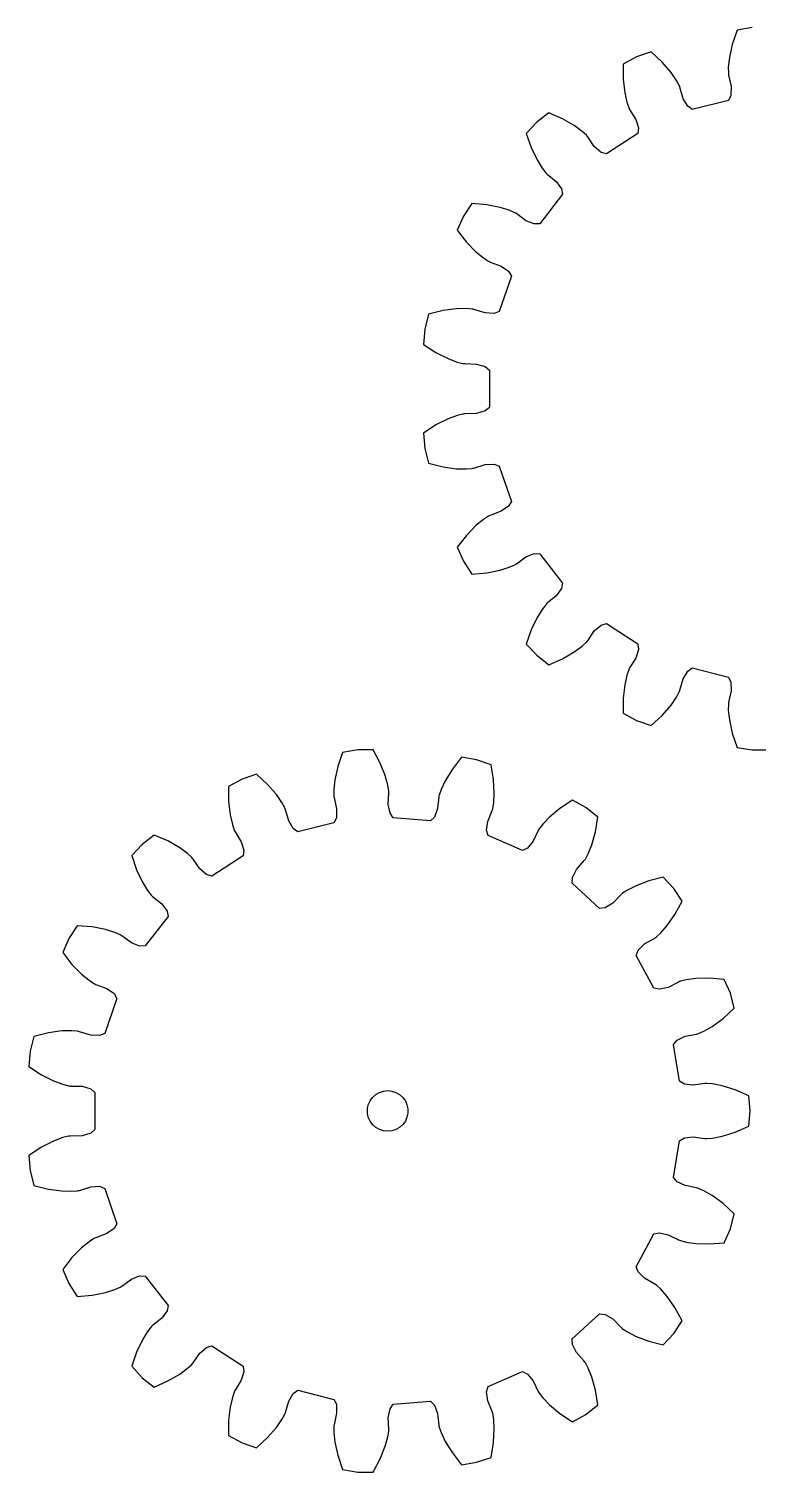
# Model space of a CAD drawing. Extents: x 0 to 170, y 0 to 213.
# Drawn here: x 0 to 53.7, y 0 to 106.5 of the extents above; entities that cross this region are included whole.
import ezdxf

# ---------------------------------------------------------------- set-up
doc = ezdxf.new("R2010")
doc.units = 0

msp = doc.modelspace()

# ---------------------------------------------------------------- linework, layer by layer
for p, q in [((53.36, 106.59), (52.25, 106.4)), ((52.25, 106.4), (51.89, 105.35)), ((44.83, 104.43), (43.83, 103.89)), ((45.9, 104.79), (44.83, 104.43)), ((46.71, 104.04), (45.9, 104.79)), ((51.67, 104.37), (51.59, 103.66)), ((51.89, 105.35), (51.67, 104.37)), ((43.83, 103.89), (43.84, 102.78)), ((47.37, 103.28), (46.71, 104.04)), ((51.59, 103.66), (51.6, 103.23)), ((43.84, 102.78), (43.95, 101.78)), ((47.77, 102.69), (47.37, 103.28)), ((47.98, 102.31), (47.77, 102.69)), ((48.01, 102.24), (47.98, 102.31)), ((48.03, 102.18), (48.01, 102.24)), ((48.01, 102.24), (48.01, 102.24)), ((48.01, 102.24), (48.01, 102.24)), ((51.6, 103.23), (51.6, 103.15)), ((51.6, 103.15), (51.61, 103.15)), ((51.61, 103.15), (51.61, 103.15)), ((51.61, 103.15), (51.61, 103.08)), ((51.61, 103.08), (51.8, 102.24)), ((51.8, 102.24), (51.78, 101.58)), ((43.95, 101.78), (44.11, 101.08)), ((48.27, 101.34), (48.03, 102.18)), ((48.6, 100.78), (48.27, 101.34)), ((51.6, 101.21), (48.93, 100.54)), ((51.78, 101.58), (51.6, 101.21)), ((38.35, 100.31), (37.46, 99.61)), ((39.37, 99.86), (38.35, 100.31)), ((44.11, 101.08), (44.25, 100.68)), ((44.25, 100.68), (44.28, 100.61)), ((44.28, 100.61), (44.29, 100.6)), ((44.29, 100.6), (44.29, 100.6)), ((44.29, 100.6), (44.31, 100.54)), ((44.31, 100.54), (44.77, 99.81)), ((48.93, 100.54), (48.6, 100.78)), ((37.46, 99.61), (36.69, 98.78)), ((40.23, 99.36), (39.37, 99.86)), ((40.81, 98.93), (40.23, 99.36)), ((44.77, 99.81), (44.96, 99.18)), ((44.96, 99.18), (44.91, 98.77)), ((36.69, 98.78), (37.06, 97.73)), ((41.13, 98.64), (40.81, 98.93)), ((41.18, 98.58), (41.13, 98.64)), ((41.18, 98.57), (41.18, 98.58)), ((41.22, 98.53), (41.18, 98.57)), ((41.18, 98.57), (41.18, 98.57)), ((41.71, 97.81), (41.22, 98.53)), ((44.91, 98.77), (42.61, 97.27)), ((37.06, 97.73), (37.49, 96.83)), ((42.21, 97.38), (41.71, 97.81)), ((42.61, 97.27), (42.21, 97.38)), ((37.49, 96.83), (37.86, 96.22)), ((37.86, 96.22), (38.13, 95.88)), ((38.13, 95.88), (38.18, 95.82)), ((38.18, 95.82), (38.19, 95.82)), ((38.19, 95.82), (38.19, 95.82)), ((38.19, 95.82), (38.23, 95.77)), ((38.23, 95.77), (38.9, 95.22)), ((38.9, 95.22), (39.29, 94.69)), ((39.37, 94.29), (37.68, 92.12)), ((39.29, 94.69), (39.37, 94.29)), ((32.05, 92.67), (31.6, 91.63)), ((32.67, 93.61), (32.05, 92.67)), ((33.78, 93.52), (32.67, 93.61)), ((34.76, 93.32), (33.78, 93.52)), ((35.44, 93.11), (34.76, 93.32)), ((35.84, 92.93), (35.44, 93.11)), ((35.9, 92.9), (35.84, 92.93)), ((35.91, 92.89), (35.9, 92.9)), ((35.96, 92.86), (35.91, 92.89)), ((35.91, 92.89), (35.91, 92.89)), ((36.66, 92.34), (35.96, 92.86)), ((31.6, 91.63), (32.28, 90.76)), ((37.27, 92.1), (36.66, 92.34)), ((37.68, 92.12), (37.27, 92.1)), ((32.28, 90.76), (32.98, 90.04)), ((32.98, 90.04), (33.54, 89.59)), ((33.54, 89.59), (33.9, 89.35)), ((33.9, 89.35), (33.97, 89.32)), ((33.97, 89.32), (33.97, 89.32)), ((33.97, 89.32), (33.97, 89.31)), ((33.97, 89.31), (34.03, 89.29)), ((34.03, 89.29), (34.84, 88.98)), ((34.84, 88.98), (35.38, 88.61)), ((35.38, 88.61), (35.59, 88.25)), ((35.59, 88.25), (34.7, 85.65)), ((29.47, 85.44), (29.2, 84.34)), ((30.55, 85.71), (29.47, 85.44)), ((31.54, 85.84), (30.55, 85.71)), ((32.26, 85.86), (31.54, 85.84)), ((32.69, 85.82), (32.26, 85.86)), ((32.76, 85.81), (32.69, 85.82)), ((32.77, 85.81), (32.76, 85.81)), ((32.83, 85.79), (32.77, 85.81)), ((32.77, 85.81), (32.77, 85.81)), ((33.66, 85.53), (32.83, 85.79)), ((34.31, 85.5), (33.66, 85.53)), ((34.7, 85.65), (34.31, 85.5)), ((29.2, 84.34), (29.1, 83.21)), ((29.1, 83.21), (30.03, 82.61)), ((30.03, 82.61), (30.93, 82.16)), ((30.93, 82.16), (31.6, 81.91)), ((31.6, 81.91), (32.02, 81.81)), ((32.02, 81.81), (32.09, 81.8)), ((32.09, 81.8), (32.1, 81.8)), ((32.1, 81.8), (32.1, 81.79)), ((32.1, 81.79), (32.16, 81.79)), ((32.16, 81.79), (33.03, 81.76)), ((33.03, 81.76), (33.66, 81.58)), ((33.66, 81.58), (33.97, 81.32)), ((33.97, 81.32), (33.97, 78.56)), ((31.6, 77.97), (30.93, 77.72)), ((32.02, 78.07), (31.6, 77.97)), ((32.09, 78.08), (32.02, 78.07)), ((32.1, 78.08), (32.09, 78.08)), ((32.16, 78.09), (32.1, 78.09)), ((32.1, 78.09), (32.1, 78.08)), ((33.03, 78.12), (32.16, 78.09)), ((33.66, 78.3), (33.03, 78.12)), ((33.97, 78.56), (33.66, 78.3)), ((30.03, 77.27), (29.1, 76.67)), ((30.93, 77.72), (30.03, 77.27)), ((29.1, 76.67), (29.2, 75.54)), ((29.2, 75.54), (29.47, 74.44)), ((29.47, 74.44), (30.55, 74.17)), ((30.55, 74.17), (31.54, 74.04)), ((31.54, 74.04), (32.26, 74.02)), ((32.26, 74.02), (32.69, 74.06)), ((32.69, 74.06), (32.76, 74.07)), ((32.76, 74.07), (32.77, 74.07)), ((32.77, 74.07), (32.83, 74.09)), ((32.77, 74.07), (32.77, 74.07)), ((32.83, 74.09), (33.66, 74.35)), ((33.66, 74.35), (34.31, 74.38)), ((34.31, 74.38), (34.7, 74.23)), ((34.7, 74.23), (35.59, 71.63)), ((35.59, 71.63), (35.38, 71.27)), ((33.54, 70.29), (32.98, 69.84)), ((33.9, 70.53), (33.54, 70.29)), ((33.97, 70.56), (33.9, 70.53)), ((34.03, 70.59), (33.97, 70.57)), ((33.97, 70.57), (33.97, 70.56)), ((33.97, 70.56), (33.97, 70.56)), ((34.84, 70.9), (34.03, 70.59)), ((35.38, 71.27), (34.84, 70.9)), ((32.98, 69.84), (32.28, 69.12)), ((32.28, 69.12), (31.6, 68.25)), ((31.6, 68.25), (32.05, 67.21)), ((32.05, 67.21), (32.67, 66.27)), ((35.96, 67.02), (36.66, 67.54)), ((36.66, 67.54), (37.27, 67.78)), ((37.27, 67.78), (37.68, 67.76)), ((37.68, 67.76), (39.37, 65.59)), ((32.67, 66.27), (33.78, 66.36)), ((33.78, 66.36), (34.76, 66.56)), ((34.76, 66.56), (35.44, 66.77)), ((35.44, 66.77), (35.84, 66.95)), ((35.84, 66.95), (35.9, 66.98)), ((35.9, 66.98), (35.91, 66.99)), ((35.91, 66.99), (35.96, 67.02)), ((35.91, 66.99), (35.91, 66.99)), ((39.29, 65.19), (38.9, 64.66)), ((39.37, 65.59), (39.29, 65.19)), ((38.13, 64), (37.86, 63.66)), ((38.18, 64.06), (38.13, 64)), ((38.19, 64.06), (38.18, 64.06)), ((38.23, 64.11), (38.19, 64.06)), ((38.19, 64.06), (38.19, 64.06)), ((38.9, 64.66), (38.23, 64.11)), ((37.49, 63.05), (37.06, 62.15)), ((37.86, 63.66), (37.49, 63.05)), ((37.06, 62.15), (36.69, 61.1)), ((41.22, 61.35), (41.71, 62.07)), ((41.71, 62.07), (42.21, 62.5)), ((42.21, 62.5), (42.61, 62.61)), ((42.61, 62.61), (44.91, 61.11)), ((36.69, 61.1), (37.46, 60.27)), ((40.23, 60.52), (40.81, 60.95)), ((40.81, 60.95), (41.13, 61.24)), ((41.13, 61.24), (41.18, 61.3)), ((41.18, 61.31), (41.22, 61.35)), ((41.18, 61.3), (41.18, 61.31)), ((41.18, 61.31), (41.18, 61.31)), ((44.91, 61.11), (44.96, 60.7)), ((37.46, 60.27), (38.35, 59.57)), ((38.35, 59.57), (39.37, 60.02)), ((39.37, 60.02), (40.23, 60.52)), ((44.77, 60.07), (44.31, 59.34)), ((44.96, 60.7), (44.77, 60.07)), ((44.11, 58.8), (43.95, 58.1)), ((44.25, 59.2), (44.11, 58.8)), ((44.28, 59.27), (44.25, 59.2)), ((44.29, 59.28), (44.28, 59.27)), ((44.31, 59.34), (44.29, 59.28)), ((44.29, 59.28), (44.29, 59.28)), ((48.27, 58.54), (48.6, 59.1)), ((48.6, 59.1), (48.93, 59.34)), ((48.93, 59.34), (51.6, 58.67)), ((51.6, 58.67), (51.78, 58.3)), ((43.95, 58.1), (43.84, 57.1)), ((47.77, 57.19), (47.98, 57.57)), ((47.98, 57.57), (48.01, 57.64)), ((48.01, 57.64), (48.03, 57.7)), ((48.01, 57.64), (48.01, 57.64)), ((48.01, 57.64), (48.01, 57.64)), ((48.03, 57.7), (48.27, 58.54)), ((51.8, 57.64), (51.61, 56.8)), ((51.78, 58.3), (51.8, 57.64)), ((43.84, 57.1), (43.83, 55.99)), ((46.71, 55.84), (47.37, 56.6)), ((47.37, 56.6), (47.77, 57.19)), ((51.6, 56.65), (51.59, 56.22)), ((51.61, 56.73), (51.6, 56.73)), ((51.6, 56.73), (51.6, 56.65)), ((51.61, 56.8), (51.61, 56.73)), ((51.61, 56.73), (51.61, 56.73)), ((43.83, 55.99), (44.83, 55.45)), ((44.83, 55.45), (45.9, 55.09)), ((45.9, 55.09), (46.71, 55.84)), ((51.59, 56.22), (51.67, 55.51)), ((51.67, 55.51), (51.89, 54.53)), ((51.89, 54.53), (52.25, 53.48)), ((24.26, 53.29), (23.14, 53.11)), ((25.39, 53.29), (24.26, 53.29)), ((25.91, 52.32), (25.39, 53.29)), ((52.25, 53.48), (53.36, 53.29)), ((53.36, 53.29), (54.49, 53.29)), ((23.14, 53.11), (22.79, 52.06)), ((26.29, 51.39), (25.91, 52.32)), ((31.91, 52.75), (31.24, 51.88)), ((33.03, 52.57), (31.91, 52.75)), ((34.1, 52.2), (33.03, 52.57)), ((34.28, 51.11), (34.1, 52.2)), ((15.73, 51.13), (14.73, 50.59)), ((16.8, 51.5), (15.73, 51.13)), ((17.61, 50.75), (16.8, 51.5)), ((22.79, 52.06), (22.57, 51.08)), ((26.48, 50.7), (26.29, 51.39)), ((31.24, 51.88), (30.71, 51.02)), ((14.73, 50.59), (14.73, 49.49)), ((18.27, 49.99), (17.61, 50.75)), ((22.57, 51.08), (22.49, 50.37)), ((22.49, 50.37), (22.49, 49.94)), ((26.55, 50.27), (26.48, 50.7)), ((26.51, 49.26), (26.56, 50.13)), ((26.56, 50.2), (26.55, 50.27)), ((26.56, 50.19), (26.56, 50.2)), ((26.56, 50.13), (26.56, 50.19)), ((26.56, 50.19), (26.56, 50.19)), ((30.41, 50.37), (30.27, 49.96)), ((30.71, 51.02), (30.41, 50.37)), ((34.33, 50.1), (34.28, 51.11)), ((34.29, 49.39), (34.33, 50.1)), ((14.73, 49.49), (14.85, 48.49)), ((18.67, 49.4), (18.27, 49.99)), ((18.88, 49.02), (18.67, 49.4)), ((18.91, 48.95), (18.88, 49.02)), ((22.49, 49.94), (22.5, 49.86)), ((22.5, 49.86), (22.5, 49.85)), ((22.5, 49.85), (22.5, 49.85)), ((22.5, 49.85), (22.51, 49.79)), ((22.51, 49.79), (22.7, 48.94)), ((26.64, 48.62), (26.51, 49.26)), ((30.24, 49.82), (30.15, 48.96)), ((30.25, 49.88), (30.24, 49.82)), ((30.27, 49.96), (30.25, 49.89)), ((30.25, 49.89), (30.25, 49.88)), ((30.25, 49.88), (30.25, 49.88)), ((34.22, 48.96), (34.29, 49.39)), ((40.1, 49.57), (39.17, 48.96)), ((41.09, 49.03), (40.1, 49.57)), ((41.98, 48.34), (41.09, 49.03)), ((14.85, 48.49), (15.01, 47.79)), ((18.91, 48.94), (18.91, 48.95)), ((18.93, 48.88), (18.91, 48.94)), ((18.91, 48.94), (18.91, 48.94)), ((19.17, 48.05), (18.93, 48.88)), ((19.5, 47.48), (19.17, 48.05)), ((22.68, 48.29), (22.5, 47.92)), ((22.7, 48.94), (22.68, 48.29)), ((26.88, 48.28), (26.64, 48.62)), ((29.62, 48.05), (26.88, 48.28)), ((29.91, 48.34), (29.62, 48.05)), ((30.15, 48.96), (29.91, 48.34)), ((33.76, 47.37), (33.85, 48.02)), ((33.85, 48.02), (34.18, 48.82)), ((34.18, 48.82), (34.2, 48.88)), ((34.19, 48.88), (34.2, 48.89)), ((34.2, 48.88), (34.19, 48.88)), ((34.2, 48.89), (34.22, 48.96)), ((38.4, 48.32), (37.9, 47.81)), ((39.17, 48.96), (38.4, 48.32)), ((41.8, 47.24), (41.98, 48.34)), ((9.25, 47.01), (8.36, 46.32)), ((10.26, 46.57), (9.25, 47.01)), ((15.01, 47.79), (15.15, 47.38)), ((15.15, 47.38), (15.18, 47.31)), ((15.18, 47.31), (15.18, 47.31)), ((15.18, 47.31), (15.18, 47.31)), ((15.18, 47.31), (15.21, 47.25)), ((15.21, 47.25), (15.67, 46.51)), ((19.83, 47.24), (19.5, 47.48)), ((22.5, 47.92), (19.83, 47.24)), ((33.88, 46.98), (33.76, 47.37)), ((36.4, 45.87), (33.88, 46.98)), ((37.56, 47.34), (37.19, 46.56)), ((37.59, 47.39), (37.56, 47.34)), ((37.6, 47.4), (37.59, 47.39)), ((37.59, 47.39), (37.59, 47.39)), ((37.64, 47.46), (37.6, 47.4)), ((37.9, 47.81), (37.64, 47.46)), ((41.52, 46.28), (41.8, 47.24)), ((8.36, 46.32), (7.59, 45.49)), ((11.13, 46.06), (10.26, 46.57)), ((11.71, 45.64), (11.13, 46.06)), ((15.67, 46.51), (15.86, 45.89)), ((15.86, 45.89), (15.81, 45.48)), ((36.77, 46.05), (36.4, 45.87)), ((37.19, 46.56), (36.77, 46.05)), ((41.25, 45.62), (41.52, 46.28)), ((7.59, 45.49), (7.95, 44.44)), ((12.02, 45.34), (11.71, 45.64)), ((12.07, 45.29), (12.02, 45.34)), ((12.08, 45.28), (12.07, 45.29)), ((12.12, 45.23), (12.08, 45.28)), ((12.08, 45.28), (12.08, 45.28)), ((12.61, 44.52), (12.12, 45.23)), ((15.81, 45.48), (13.5, 43.97)), ((40.39, 44.47), (40.96, 45.12)), ((40.96, 45.12), (41, 45.17)), ((41, 45.17), (41.05, 45.24)), ((41, 45.17), (41, 45.17)), ((41, 45.17), (41, 45.17)), ((41.05, 45.24), (41.25, 45.62)), ((7.95, 44.44), (8.38, 43.53)), ((13.11, 44.09), (12.61, 44.52)), ((13.5, 43.97), (13.11, 44.09)), ((40.08, 43.47), (40.1, 43.88)), ((40.1, 43.88), (40.39, 44.47)), ((46.8, 43.9), (45.73, 43.63)), ((47.57, 43.07), (46.8, 43.9)), ((8.38, 43.53), (8.76, 42.92)), ((8.76, 42.92), (9.03, 42.58)), ((42.1, 41.6), (40.08, 43.47)), ((43.68, 42.62), (43.07, 41.99)), ((43.73, 42.66), (43.68, 42.62)), ((43.79, 42.71), (43.73, 42.66)), ((43.73, 42.66), (43.73, 42.66)), ((43.73, 42.66), (43.73, 42.66)), ((44.15, 42.95), (43.79, 42.71)), ((44.79, 43.27), (44.15, 42.95)), ((45.73, 43.63), (44.79, 43.27)), ((48.19, 42.12), (47.57, 43.07)), ((9.03, 42.58), (9.08, 42.53)), ((9.08, 42.53), (9.09, 42.53)), ((9.09, 42.53), (9.09, 42.52)), ((9.09, 42.52), (9.13, 42.48)), ((9.13, 42.48), (9.8, 41.93)), ((9.8, 41.93), (10.19, 41.4)), ((42.51, 41.65), (42.1, 41.6)), ((43.07, 41.99), (42.51, 41.65)), ((47.66, 41.15), (48.19, 42.12)), ((10.27, 41), (8.58, 38.83)), ((10.19, 41.4), (10.27, 41)), ((47.08, 40.33), (47.66, 41.15)), ((3.57, 40.32), (2.95, 39.37)), ((4.67, 40.23), (3.57, 40.32)), ((5.66, 40.03), (4.67, 40.23)), ((6.34, 39.81), (5.66, 40.03)), ((6.74, 39.64), (6.34, 39.81)), ((6.8, 39.6), (6.74, 39.64)), ((6.81, 39.6), (6.8, 39.6)), ((6.86, 39.57), (6.81, 39.6)), ((6.81, 39.6), (6.81, 39.6)), ((7.56, 39.05), (6.86, 39.57)), ((45.42, 38.98), (46.17, 39.41)), ((46.17, 39.41), (46.22, 39.45)), ((46.22, 39.45), (46.22, 39.45)), ((46.22, 39.45), (46.23, 39.45)), ((46.23, 39.45), (46.29, 39.5)), ((46.29, 39.5), (46.61, 39.79)), ((46.61, 39.79), (47.08, 40.33)), ((2.95, 39.37), (2.5, 38.34)), ((8.17, 38.81), (7.56, 39.05)), ((8.58, 38.83), (8.17, 38.81)), ((44.8, 38.13), (44.95, 38.52)), ((44.95, 38.52), (45.42, 38.98)), ((2.5, 38.34), (3.18, 37.46)), ((3.18, 37.46), (3.88, 36.75)), ((46.11, 35.71), (44.8, 38.13)), ((3.88, 36.75), (4.44, 36.29)), ((4.44, 36.29), (4.8, 36.06)), ((48.07, 36.22), (48, 36.19)), ((48.49, 36.32), (48.07, 36.22)), ((49.2, 36.42), (48.49, 36.32)), ((50.2, 36.45), (49.2, 36.42)), ((51.3, 36.36), (50.2, 36.45)), ((51.76, 35.33), (51.3, 36.36)), ((4.8, 36.06), (4.87, 36.02)), ((4.87, 36.02), (4.87, 36.02)), ((4.87, 36.02), (4.87, 36.02)), ((4.87, 36.02), (4.93, 35.99)), ((4.93, 35.99), (5.74, 35.69)), ((5.74, 35.69), (6.28, 35.31)), ((6.28, 35.31), (6.49, 34.96)), ((46.52, 35.63), (46.11, 35.71)), ((47.16, 35.77), (46.52, 35.63)), ((47.93, 36.16), (47.16, 35.77)), ((47.99, 36.19), (47.93, 36.16)), ((48, 36.19), (47.99, 36.18)), ((47.99, 36.18), (47.99, 36.19)), ((52.03, 34.23), (51.76, 35.33)), ((6.49, 34.96), (5.6, 32.36)), ((51.22, 33.48), (52.03, 34.23)), ((50.41, 32.89), (51.22, 33.48)), ((0.37, 32.14), (0.09, 31.05)), ((1.45, 32.41), (0.37, 32.14)), ((2.44, 32.55), (1.45, 32.41)), ((3.16, 32.57), (2.44, 32.55)), ((3.59, 32.53), (3.16, 32.57)), ((3.66, 32.51), (3.59, 32.53)), ((3.67, 32.51), (3.66, 32.51)), ((3.73, 32.5), (3.67, 32.51)), ((3.67, 32.51), (3.67, 32.51)), ((4.56, 32.24), (3.73, 32.5)), ((5.21, 32.21), (4.56, 32.24)), ((5.6, 32.36), (5.21, 32.21)), ((47.81, 31.87), (48.4, 32.16)), ((48.4, 32.16), (49.25, 32.32)), ((49.25, 32.32), (49.31, 32.34)), ((49.31, 32.34), (49.31, 32.34)), ((49.31, 32.34), (49.32, 32.34)), ((49.32, 32.34), (49.39, 32.36)), ((49.39, 32.36), (49.79, 32.54)), ((49.79, 32.54), (50.41, 32.89)), ((0.09, 31.05), (0, 29.92)), ((47.54, 31.56), (47.81, 31.87)), ((47.99, 28.84), (47.54, 31.56)), ((0, 29.92), (0.93, 29.32)), ((0.93, 29.32), (1.82, 28.87)), ((1.82, 28.87), (2.5, 28.62)), ((48.35, 28.63), (47.99, 28.84)), ((2.5, 28.62), (2.92, 28.51)), ((2.92, 28.51), (2.99, 28.5)), ((2.99, 28.5), (3, 28.5)), ((3, 28.5), (3, 28.5)), ((3, 28.5), (3.06, 28.49)), ((3.06, 28.49), (3.93, 28.47)), ((3.93, 28.47), (4.56, 28.29)), ((4.56, 28.29), (4.87, 28.02)), ((4.87, 28.02), (4.87, 25.27)), ((25.35, 27.65), (25.59, 27.86)), ((25.59, 27.86), (25.86, 28.02)), ((25.86, 28.02), (26.15, 28.11)), ((26.15, 28.11), (26.47, 28.15)), ((26.47, 28.15), (26.78, 28.11)), ((26.78, 28.11), (27.08, 28.02)), ((27.08, 28.02), (27.35, 27.86)), ((27.35, 27.86), (27.58, 27.65)), ((49, 28.56), (48.35, 28.63)), ((49.86, 28.68), (49, 28.56)), ((49.92, 28.68), (49.86, 28.68)), ((49.93, 28.68), (49.92, 28.68)), ((49.92, 28.68), (49.92, 28.68)), ((50, 28.68), (49.93, 28.68)), ((50.43, 28.65), (50, 28.68)), ((51.14, 28.51), (50.43, 28.65)), ((52.1, 28.22), (51.14, 28.51)), ((53.11, 27.77), (52.1, 28.22)), ((53.2, 26.65), (53.11, 27.77)), ((24.97, 26.8), (25.04, 27.11)), ((24.97, 26.49), (24.97, 26.8)), ((25.04, 27.11), (25.17, 27.4)), ((25.17, 27.4), (25.35, 27.65)), ((27.58, 27.65), (27.77, 27.4)), ((27.77, 27.4), (27.89, 27.11)), ((27.89, 27.11), (27.96, 26.8)), ((27.96, 26.8), (27.96, 26.49)), ((53.11, 25.52), (53.2, 26.65)), ((25.04, 26.18), (24.97, 26.49)), ((25.17, 25.9), (25.04, 26.18)), ((25.35, 25.64), (25.17, 25.9)), ((25.59, 25.43), (25.35, 25.64)), ((27.58, 25.64), (27.35, 25.43)), ((27.77, 25.9), (27.58, 25.64)), ((27.89, 26.18), (27.77, 25.9)), ((27.96, 26.49), (27.89, 26.18)), ((2.5, 24.68), (1.82, 24.43)), ((2.92, 24.78), (2.5, 24.68)), ((2.99, 24.79), (2.92, 24.78)), ((3, 24.79), (2.99, 24.79)), ((3.06, 24.8), (3, 24.79)), ((3, 24.79), (3, 24.79)), ((3.93, 24.82), (3.06, 24.8)), ((4.56, 25), (3.93, 24.82)), ((4.87, 25.27), (4.56, 25)), ((25.86, 25.28), (25.59, 25.43)), ((26.15, 25.18), (25.86, 25.28)), ((26.47, 25.15), (26.15, 25.18)), ((26.78, 25.18), (26.47, 25.15)), ((27.08, 25.28), (26.78, 25.18)), ((27.35, 25.43), (27.08, 25.28)), ((47.99, 24.45), (48.35, 24.66)), ((48.35, 24.66), (49, 24.74)), ((49, 24.74), (49.86, 24.61)), ((49.86, 24.61), (49.92, 24.61)), ((49.92, 24.61), (49.92, 24.61)), ((49.92, 24.61), (49.93, 24.61)), ((49.93, 24.61), (50, 24.61)), ((50, 24.61), (50.43, 24.64)), ((50.43, 24.64), (51.14, 24.78)), ((51.14, 24.78), (52.1, 25.08)), ((52.1, 25.08), (53.11, 25.52)), ((0.93, 23.98), (0, 23.37)), ((1.82, 24.43), (0.93, 23.98)), ((47.54, 21.74), (47.99, 24.45)), ((0, 23.37), (0.09, 22.25)), ((0.09, 22.25), (0.37, 21.15)), ((47.81, 21.42), (47.54, 21.74)), ((48.4, 21.14), (47.81, 21.42)), ((0.37, 21.15), (1.45, 20.88)), ((1.45, 20.88), (2.44, 20.75)), ((2.44, 20.75), (3.16, 20.73)), ((3.16, 20.73), (3.59, 20.76)), ((3.59, 20.76), (3.66, 20.78)), ((3.66, 20.78), (3.67, 20.78)), ((3.67, 20.78), (3.73, 20.79)), ((3.67, 20.78), (3.67, 20.78)), ((3.73, 20.79), (4.56, 21.05)), ((4.56, 21.05), (5.21, 21.09)), ((5.21, 21.09), (5.6, 20.94)), ((5.6, 20.94), (6.49, 18.33)), ((49.25, 20.97), (48.4, 21.14)), ((49.31, 20.95), (49.25, 20.97)), ((49.32, 20.95), (49.31, 20.95)), ((49.31, 20.95), (49.31, 20.95)), ((49.39, 20.93), (49.32, 20.95)), ((49.79, 20.76), (49.39, 20.93)), ((50.41, 20.4), (49.79, 20.76)), ((51.22, 19.81), (50.41, 20.4)), ((52.03, 19.06), (51.22, 19.81)), ((6.49, 18.33), (6.28, 17.98)), ((51.76, 17.96), (52.03, 19.06)), ((4.8, 17.24), (4.44, 17)), ((4.87, 17.27), (4.8, 17.24)), ((4.93, 17.3), (4.87, 17.27)), ((4.87, 17.27), (4.87, 17.27)), ((4.87, 17.27), (4.87, 17.27)), ((5.74, 17.6), (4.93, 17.3)), ((6.28, 17.98), (5.74, 17.6)), ((44.8, 15.16), (46.11, 17.58)), ((46.11, 17.58), (46.52, 17.66)), ((46.52, 17.66), (47.16, 17.52)), ((47.16, 17.52), (47.93, 17.13)), ((47.93, 17.13), (47.99, 17.11)), ((47.99, 17.11), (47.99, 17.11)), ((47.99, 17.11), (48, 17.11)), ((48, 17.11), (48.07, 17.08)), ((48.07, 17.08), (48.49, 16.97)), ((51.3, 16.93), (51.76, 17.96)), ((3.88, 16.55), (3.18, 15.83)), ((4.44, 17), (3.88, 16.55)), ((48.49, 16.97), (49.2, 16.87)), ((49.2, 16.87), (50.2, 16.84)), ((50.2, 16.84), (51.3, 16.93)), ((3.18, 15.83), (2.5, 14.96)), ((2.5, 14.96), (2.95, 13.92)), ((44.95, 14.78), (44.8, 15.16)), ((2.95, 13.92), (3.57, 12.97)), ((6.86, 13.73), (7.56, 14.24)), ((7.56, 14.24), (8.17, 14.49)), ((8.17, 14.49), (8.58, 14.47)), ((8.58, 14.47), (10.27, 12.3)), ((45.42, 14.31), (44.95, 14.78)), ((46.17, 13.88), (45.42, 14.31)), ((46.22, 13.85), (46.17, 13.88)), ((46.22, 13.84), (46.22, 13.85)), ((46.23, 13.84), (46.22, 13.84)), ((3.57, 12.97), (4.67, 13.07)), ((4.67, 13.07), (5.66, 13.26)), ((5.66, 13.26), (6.34, 13.48)), ((6.34, 13.48), (6.74, 13.65)), ((6.74, 13.65), (6.8, 13.69)), ((6.8, 13.69), (6.81, 13.7)), ((6.81, 13.7), (6.86, 13.73)), ((6.81, 13.7), (6.81, 13.7)), ((46.29, 13.8), (46.23, 13.84)), ((46.61, 13.51), (46.29, 13.8)), ((47.08, 12.97), (46.61, 13.51)), ((47.66, 12.14), (47.08, 12.97)), ((10.19, 11.89), (9.8, 11.36)), ((10.27, 12.3), (10.19, 11.89)), ((48.19, 11.17), (47.66, 12.14)), ((9.03, 10.71), (8.76, 10.37)), ((9.08, 10.76), (9.03, 10.71)), ((9.09, 10.77), (9.08, 10.76)), ((9.13, 10.81), (9.09, 10.77)), ((9.09, 10.77), (9.09, 10.77)), ((9.8, 11.36), (9.13, 10.81)), ((40.08, 9.83), (42.1, 11.69)), ((42.1, 11.69), (42.51, 11.64)), ((42.51, 11.64), (43.07, 11.3)), ((43.07, 11.3), (43.68, 10.68)), ((43.68, 10.68), (43.73, 10.64)), ((47.57, 10.22), (48.19, 11.17)), ((8.38, 9.76), (7.95, 8.85)), ((8.76, 10.37), (8.38, 9.76)), ((40.1, 9.42), (40.08, 9.83)), ((43.73, 10.64), (43.73, 10.64)), ((43.73, 10.64), (43.73, 10.63)), ((43.73, 10.63), (43.79, 10.58)), ((43.79, 10.58), (44.15, 10.35)), ((44.15, 10.35), (44.79, 10.02)), ((44.79, 10.02), (45.73, 9.67)), ((45.73, 9.67), (46.8, 9.39)), ((46.8, 9.39), (47.57, 10.22)), ((7.95, 8.85), (7.59, 7.81)), ((12.12, 8.06), (12.61, 8.78)), ((12.61, 8.78), (13.11, 9.2)), ((13.11, 9.2), (13.5, 9.32)), ((13.5, 9.32), (15.81, 7.82)), ((40.39, 8.83), (40.1, 9.42)), ((40.96, 8.18), (40.39, 8.83)), ((7.59, 7.81), (8.36, 6.97)), ((11.13, 7.23), (11.71, 7.66)), ((11.71, 7.66), (12.02, 7.95)), ((12.02, 7.95), (12.07, 8.01)), ((12.07, 8.01), (12.08, 8.01)), ((12.08, 8.01), (12.12, 8.06)), ((12.08, 8.01), (12.08, 8.01)), ((15.81, 7.82), (15.86, 7.41)), ((41, 8.12), (40.96, 8.18)), ((41.05, 8.06), (41, 8.12)), ((41, 8.12), (41, 8.12)), ((41, 8.12), (41, 8.12)), ((41.25, 7.68), (41.05, 8.06)), ((41.52, 7.01), (41.25, 7.68)), ((8.36, 6.97), (9.25, 6.28)), ((9.25, 6.28), (10.26, 6.73)), ((10.26, 6.73), (11.13, 7.23)), ((15.67, 6.78), (15.21, 6.04)), ((15.86, 7.41), (15.67, 6.78)), ((33.88, 6.32), (36.4, 7.42)), ((36.4, 7.42), (36.77, 7.24)), ((36.77, 7.24), (37.19, 6.74)), ((37.19, 6.74), (37.56, 5.95)), ((41.8, 6.05), (41.52, 7.01)), ((15.01, 5.5), (14.85, 4.8)), ((15.15, 5.91), (15.01, 5.5)), ((15.18, 5.98), (15.15, 5.91)), ((15.21, 6.04), (15.18, 5.99)), ((15.18, 5.99), (15.18, 5.98)), ((15.18, 5.98), (15.18, 5.98)), ((19.17, 5.24), (19.5, 5.81)), ((19.5, 5.81), (19.83, 6.05)), ((19.83, 6.05), (22.5, 5.37)), ((22.5, 5.37), (22.68, 5.01)), ((33.76, 5.92), (33.88, 6.32)), ((33.85, 5.27), (33.76, 5.92)), ((37.56, 5.95), (37.59, 5.9)), ((37.59, 5.9), (37.59, 5.9)), ((37.59, 5.9), (37.6, 5.89)), ((37.6, 5.89), (37.64, 5.83)), ((37.64, 5.83), (37.9, 5.49)), ((37.9, 5.49), (38.4, 4.97)), ((41.98, 4.96), (41.8, 6.05)), ((14.85, 4.8), (14.73, 3.81)), ((18.67, 3.89), (18.88, 4.27)), ((18.88, 4.27), (18.91, 4.34)), ((18.91, 4.35), (18.93, 4.41)), ((18.91, 4.34), (18.91, 4.35)), ((18.91, 4.35), (18.91, 4.35)), ((18.93, 4.41), (19.17, 5.24)), ((22.7, 4.35), (22.51, 3.5)), ((22.68, 5.01), (22.7, 4.35)), ((26.51, 4.03), (26.64, 4.68)), ((26.64, 4.68), (26.88, 5.01)), ((26.88, 5.01), (29.62, 5.24)), ((29.62, 5.24), (29.91, 4.95)), ((29.91, 4.95), (30.15, 4.33)), ((30.15, 4.33), (30.24, 3.47)), ((34.18, 4.47), (33.85, 5.27)), ((34.2, 4.41), (34.18, 4.47)), ((34.2, 4.4), (34.19, 4.41)), ((34.19, 4.41), (34.2, 4.41)), ((34.22, 4.33), (34.2, 4.4)), ((34.29, 3.9), (34.22, 4.33)), ((38.4, 4.97), (39.17, 4.33)), ((39.17, 4.33), (40.1, 3.72)), ((40.1, 3.72), (41.09, 4.26)), ((41.09, 4.26), (41.98, 4.96)), ((14.73, 3.81), (14.73, 2.7)), ((17.61, 2.55), (18.27, 3.3)), ((18.27, 3.3), (18.67, 3.89)), ((22.5, 3.43), (22.49, 3.36)), ((22.49, 3.36), (22.49, 2.93)), ((22.51, 3.5), (22.5, 3.44)), ((22.5, 3.44), (22.5, 3.44)), ((22.5, 3.44), (22.5, 3.43)), ((26.56, 3.17), (26.51, 4.03)), ((30.24, 3.47), (30.25, 3.41)), ((30.25, 3.41), (30.25, 3.41)), ((30.25, 3.41), (30.25, 3.4)), ((30.25, 3.4), (30.27, 3.33)), ((30.27, 3.33), (30.41, 2.92)), ((34.33, 3.19), (34.29, 3.9)), ((14.73, 2.7), (15.73, 2.16)), ((15.73, 2.16), (16.8, 1.79)), ((16.8, 1.79), (17.61, 2.55)), ((22.49, 2.93), (22.57, 2.21)), ((22.57, 2.21), (22.79, 1.24)), ((26.29, 1.91), (26.48, 2.6)), ((26.48, 2.6), (26.55, 3.02)), ((26.55, 3.02), (26.56, 3.1)), ((26.56, 3.1), (26.56, 3.17)), ((26.56, 3.1), (26.56, 3.1)), ((26.56, 3.1), (26.56, 3.1)), ((30.41, 2.92), (30.71, 2.27)), ((30.71, 2.27), (31.24, 1.42)), ((34.1, 1.09), (34.28, 2.19)), ((34.28, 2.19), (34.33, 3.19)), ((22.79, 1.24), (23.14, 0.19)), ((25.91, 0.98), (26.29, 1.91)), ((31.24, 1.42), (31.91, 0.54)), ((33.03, 0.73), (34.1, 1.09)), ((23.14, 0.19), (24.26, 0)), ((24.26, 0), (25.39, 0)), ((25.39, 0), (25.91, 0.98)), ((31.91, 0.54), (33.03, 0.73))]:
    msp.add_line(p, q)

doc.saveas('drawing.dxf')
